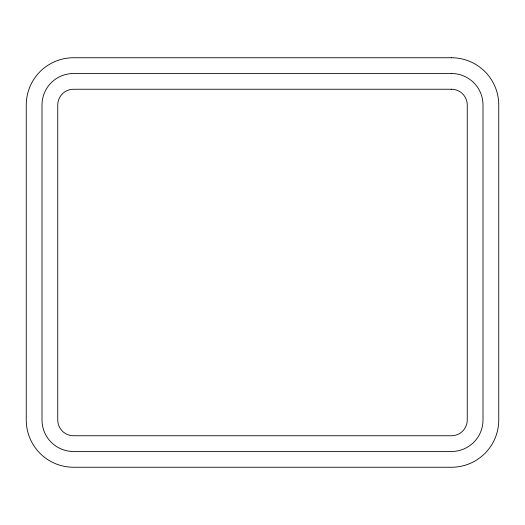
<?xml version="1.0" encoding="UTF-8"?>
<svg xmlns="http://www.w3.org/2000/svg" width="525" height="525" viewBox="0 0 525 525"><rect width="100%" height="100%" fill="white"/><g stroke="black" fill="none" stroke-linecap="round" stroke-linejoin="round"><path stroke-width="0.79" d="M451.5 57.75L73.5 57.75A47.25 47.25 0 0 0 26.25 105L26.25 420A47.25 47.25 0 0 0 73.5 467.25L451.5 467.25A47.25 47.25 0 0 0 498.75 420L498.75 105A47.25 47.25 0 0 0 451.5 57.75M451.5 73.5L73.5 73.5A31.5 31.5 0 0 0 42 105L42 420A31.5 31.5 0 0 0 73.5 451.5L451.5 451.5A31.5 31.5 0 0 0 483 420L483 105A31.5 31.5 0 0 0 451.5 73.5M451.5 89.25L73.5 89.25A15.75 15.75 0 0 0 57.75 105L57.75 420A15.75 15.75 0 0 0 73.5 435.75L451.5 435.75A15.75 15.75 0 0 0 467.25 420L467.25 105A15.75 15.75 0 0 0 451.5 89.25"/></g></svg>
